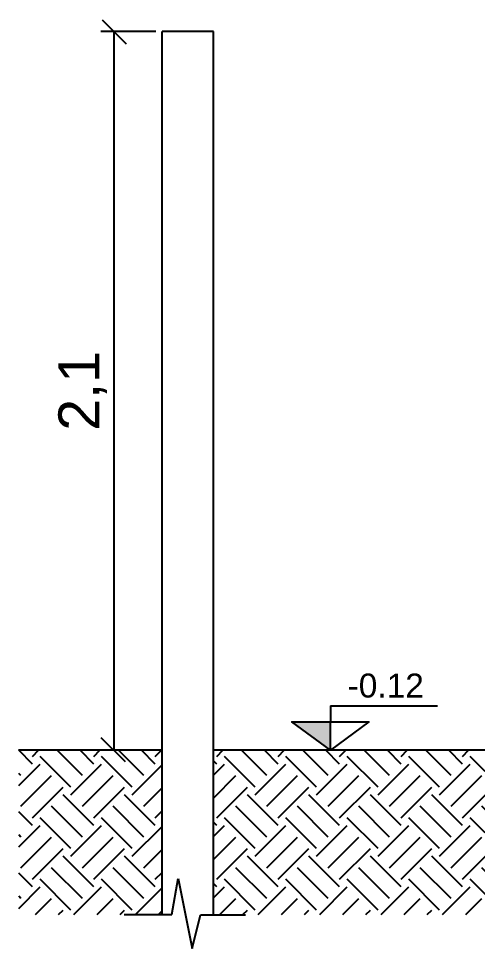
# Model space of a CAD drawing. Header units: millimetres. Extents: x 313 to 493, y 47 to 181.
# Drawn here: x 340.342 to 341.683, y 128.804 to 131.52 of the extents above; entities that cross this region are included whole.
import ezdxf

# ---------------------------------------------------------------- set-up
doc = ezdxf.new("R2010")
doc.units = ezdxf.units.MM
doc.header["$LTSCALE"] = 0.05
doc.header["$MEASUREMENT"] = 0
doc.header["$PDMODE"] = 3
doc.linetypes.add('ACAD_ISO03W100', pattern=[30, 12, -18])
for name, color, linetype in [('01', 1, 'Continuous'), ('05', 5, 'Continuous'), ('1', 1, 'Continuous'), ('BAN', 13, 'Continuous'), ('TRACEJADO', 7, 'ACAD_ISO03W100')]:
    doc.layers.add(name, color=color, linetype=linetype)
doc.styles.get("Standard").update_dxf_attribs({"font": 'arial.ttf'})
doc.dimstyles.new('ISO-25', dxfattribs={"dimscale": 0.04, "dimtxt": 4, "dimasz": 2.5, "dimexe": 1.25, "dimexo": 0.625, "dimtad": 1, "dimdec": 3, "dimtxsty": 'Standard', "dimblk": 'OBLIQUE', "dimcen": 2.5, "dimadec": 0, "dimazin": 0, "dimtfac": 1, "dimtdec": 3, "dimtmove": 0, "dimatfit": 3, "dimldrblk": 'OBLIQUE', "dimfxl": 1, "dimarcsym": 0})
pattern_1 = [(45, (123.23926, 7.7721), (1e-17, 0.17960512), [0.127, -0.127]), (45, (123.20559, 7.80578), (1e-17, 0.17960512), [0.127, -0.127]), (45, (123.17191, 7.83945), (1e-17, 0.17960512), [0.127, -0.127]), (135, (123.17191, 7.8619), (-0.17960512, 1e-17), [0.127, -0.127]), (135, (123.20559, 7.89558), (-0.17960512, 1e-17), [0.127, -0.127]), (135, (123.23926, 7.92926), (-0.17960512, 1e-17), [0.127, -0.127])]

# ---------------------------------------------------------------- blocks, each defined once
blk = doc.blocks.new('_Oblique')
at = {"layer": 'TRACEJADO', "color": 0, "lineweight": -2}
blk.add_line((-0.5, -0.5), (0.5, 0.5), dxfattribs=at)
blk = doc.blocks.new('*D288')
at = {"layer": 'BAN', "color": 0}
for p, q in [((340.7424, 131.4826), (340.5824, 131.4826)), ((340.6199, 131.4826), (340.6199, 129.3826)), ((340.6011, 129.3826), (340.5824, 129.3826))]:
    blk.add_line(p, q, dxfattribs=at)
at = {"layer": 'Defpoints', "color": 0}
for p in [(340.7611, 131.4826), (340.6199, 129.3826), (340.6199, 129.3826)]:
    blk.add_point(p, dxfattribs=at)
at = {"layer": 'BAN', "color": 0, "xscale": 0.075, "yscale": 0.075, "zscale": 0.075}
for p, rotation in [((340.6199, 131.4826), 90), ((340.6199, 129.3826), 270)]:
    blk.add_blockref('_Oblique', p, dxfattribs=dict(at, rotation=rotation))
at = {"layer": 'BAN', "color": 0, "insert": (340.529, 130.4326), "char_height": 0.12, "attachment_point": 5, "rotation": 90}
blk.add_mtext('2,1', dxfattribs=at)

msp = doc.modelspace()

# ---------------------------------------------------------------- hatches: boundary and pattern name
at = {"layer": '01'}
msp.add_hatch(color=256, dxfattribs=at).paths.add_polyline_path([(341.253, 129.4655), (341.253, 129.3826), (341.1402, 129.4655)])
at = {"layer": '1'}
h = msp.add_hatch(dxfattribs=at)
h.set_pattern_fill('EARTH', color=256, scale=0.02, angle=45, style=0)
h.set_pattern_definition(pattern_1)
h.paths.add_polyline_path([(342.5111, 128.9026), (342.5111, 129.4326), (341.8611, 129.4326), (341.8611, 129.3826), (340.9111, 129.3826), (340.9111, 128.9026)])
h = msp.add_hatch(dxfattribs=at)
h.set_pattern_fill('EARTH', color=256, scale=0.02, angle=45, style=0)
h.set_pattern_definition(pattern_1)
h.paths.add_polyline_path([(340.7611, 129.3826), (340.3419, 129.3826), (340.3419, 128.9026), (340.6505, 128.9026), (340.7611, 128.9026)])

# ---------------------------------------------------------------- linework, layer by layer
at = {"layer": '01'}
for p, q in [((341.253, 129.5124), (341.5658, 129.5124)), ((341.253, 129.5124), (341.253, 129.4655)), ((341.253, 129.3826), (341.253, 129.4655))]:
    msp.add_line(p, q, dxfattribs=at)
msp.add_lwpolyline([(341.253, 129.3826), (341.1402, 129.4655), (341.3658, 129.4655)], close=True, dxfattribs=at)
at = {"layer": '05'}
for p, q in [((340.9111, 131.4826), (340.7611, 131.4826)), ((340.7611, 128.9026), (340.7611, 131.4826)), ((340.9111, 128.9026), (340.9111, 131.4826)), ((340.7611, 129.3826), (340.3415, 129.3826)), ((341.8611, 129.3826), (340.9111, 129.3826))]:
    msp.add_line(p, q, dxfattribs=at)
at = {"layer": '1'}
for p, q in [((340.7897, 128.9026), (340.8083, 129.0076)), ((340.8083, 129.0076), (340.8485, 128.8038)), ((340.6505, 128.9026), (340.7897, 128.9026)), ((340.8485, 128.8038), (340.8733, 128.9015)), ((340.8733, 128.9015), (341.0052, 128.9015))]:
    msp.add_line(p, q, dxfattribs=at)

# ---------------------------------------------------------------- texts
at = {"layer": '01', "insert": (341.3033, 129.6067), "char_height": 0.0333, "attachment_point": 1}
msp.add_mtext('{\\H2.102x;-0.12}', dxfattribs=at)

# ---------------------------------------------------------------- dimensions: what is measured, and where the dimension line sits
at = {"layer": 'BAN'}
dim = msp.add_linear_dim(base=(340.6199, 129.3826), p1=(340.7611, 131.4826), p2=(340.6199, 129.3826), angle=90, dimstyle='ISO-25', override={"dimscale": 0.03, "dimtmove": 1}, dxfattribs=at)
dim.commit()
dim.dimension.update_dxf_attribs({"geometry": '*D288', "text_midpoint": (340.529, 130.4326)})

doc.saveas('drawing.dxf')
